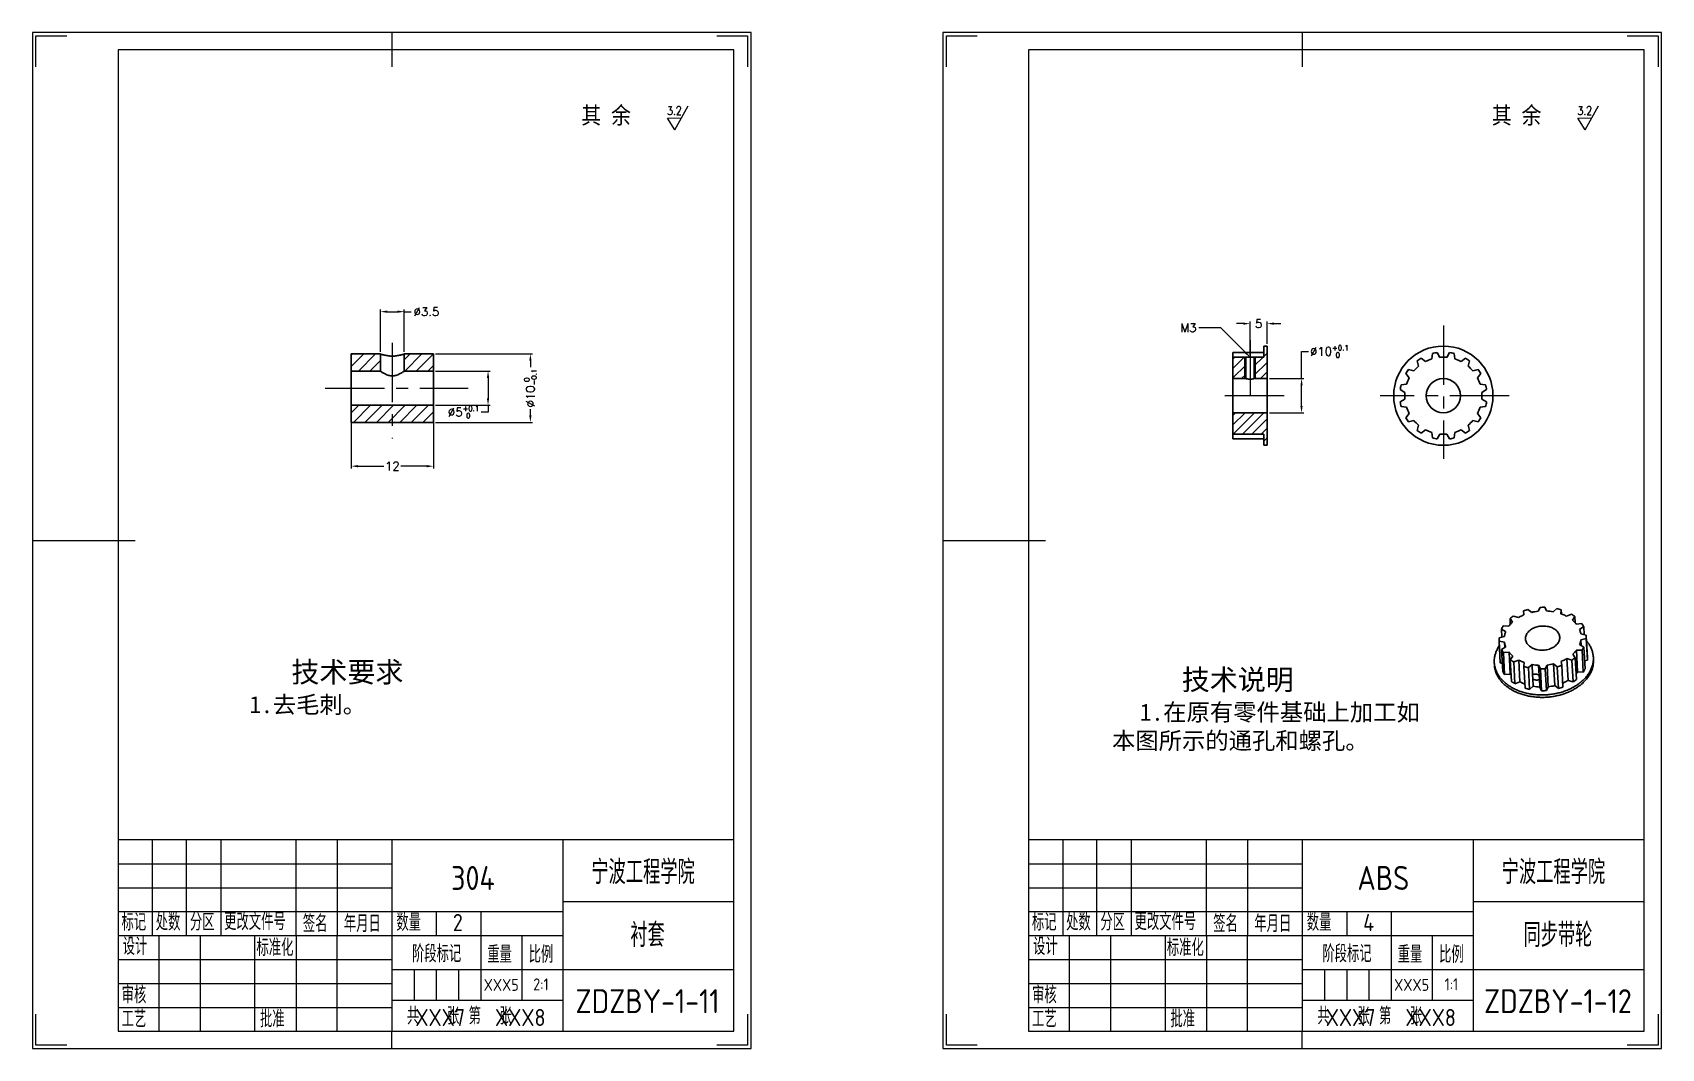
# Model space of a CAD drawing. Header units: millimetres. Extents: x 348 to 7549, y -2121 to -1262.
# Drawn here: x 5289 to 5765.1, y -2121.3 to -1824.3 of the extents above; entities that cross this region are included whole.
import ezdxf
from ezdxf.enums import TextEntityAlignment as Align

# ---------------------------------------------------------------- set-up
doc = ezdxf.new("R2010")
doc.units = ezdxf.units.MM
doc.header["$LTSCALE"] = 46.255
doc.header["$PDMODE"] = 3
doc.header["$PDSIZE"] = 8
doc.linetypes.add('CENTER', pattern=[0.6, 0.375, -0.075, 0.075, -0.075])
doc.layers.get('0').update_dxf_attribs({"linetype": 'CONTINUOUS'})
doc.layers.get('Defpoints').update_dxf_attribs({"linetype": 'CONTINUOUS'})
doc.layers.add('02___PRT_ALL_AXES', color=7, linetype='CONTINUOUS')
for name, color, linetype, lineweight in [('dim', 82, 'CONTINUOUS', 9), ('中心线', 2, 'CENTER', 13), ('图框_内框线', 5, 'CONTINUOUS', 13), ('图框_外框线', 7, 'CONTINUOUS', 13), ('图框_标题栏属性', 1, 'CONTINUOUS', 13), ('图框_标题栏文字', 6, 'CONTINUOUS', 13), ('图框_角线', 5, 'CONTINUOUS', 13), ('尺寸线', 80, 'CONTINUOUS', 13), ('文字', 3, 'CONTINUOUS', 13)]:
    doc.layers.add(name, color=color, linetype=linetype, lineweight=lineweight)
doc.styles.add('ROMANC', font='romanc.shx', dxfattribs={"bigfont": 'gbcbig.shx'})
doc.styles.get("Standard").update_dxf_attribs({"font": 'txt', "width": 0.85, "bigfont": 'gbcbig.shx'})
doc.styles.add('TXT08', font='txt.shx', dxfattribs={"width": 0.8, "bigfont": 'gbcbig.shx'})
doc.styles.add('宋体', font='SimSun.ttf')
doc.styles.add('工程字', font='gbenor.shx', dxfattribs={"bigfont": 'gbcbig.shx'})
doc.dimstyles.new('YanXiu', dxfattribs={"dimtxt": 2.5, "dimasz": 2.2, "dimexe": 0.66, "dimexo": 0.66, "dimgap": 0.66, "dimtad": 0, "dimtoh": 1, "dimdsep": 46, "dimtxsty": 'ROMANC', "dimcen": 0, "dimclrd": 256, "dimclre": 131, "dimclrt": 42, "dimazin": 2, "dimtfac": 1, "dimtofl": 0, "dimtmove": 0, "dimatfit": 3, "dimfxl": 1, "dimlwd": 5, "dimlwe": 5, "dimarcsym": 0})

# ---------------------------------------------------------------- blocks, each defined once
blk = doc.blocks.new('*D119')
at = {"layer": 'Defpoints', "color": 0, "transparency": 16777216}
for p in [(5406.13, -1923.21), (5406.13, -1933.21), (5422.11, -1933.21)]:
    blk.add_point(p, dxfattribs=at)
at = {"layer": 'dim', "color": 131, "lineweight": 5, "transparency": 16777216}
for p, q in [((5406.79, -1923.21), (5422.77, -1923.21)), ((5406.79, -1933.21), (5422.77, -1933.21))]:
    blk.add_line(p, q, dxfattribs=at)
at = {"layer": 'dim', "lineweight": 5, "transparency": 16777216}
for p, q in [((5422.11, -1925.21), (5422.11, -1931.21)), ((5422.11, -1935.21), (5420.11, -1935.21)), ((5422.11, -1933.21), (5422.11, -1935.21))]:
    blk.add_line(p, q, dxfattribs=at)
at = {"layer": 'dim', "transparency": 16777216}
for points in [[(5421.78, -1925.21), (5422.44, -1925.21), (5422.11, -1923.21)], [(5421.78, -1931.21), (5422.44, -1931.21), (5422.11, -1933.21)]]:
    blk.add_solid(points, dxfattribs=at)
at = {"layer": 'dim', "color": 42, "transparency": 16777216, "insert": (5414.96, -1935.21), "char_height": 2.5, "attachment_point": 5, "style": 'ROMANC'}
blk.add_mtext('\\A1;%%c5{\\H1.500000;\\S+0.1^  0;}', dxfattribs=at)
blk = doc.blocks.new('*D120')
at = {"layer": 'Defpoints', "color": 0, "transparency": 16777216}
for p in [(5406.13, -1918.21), (5406.13, -1938.21), (5434.49, -1938.21)]:
    blk.add_point(p, dxfattribs=at)
at = {"layer": 'dim', "color": 131, "lineweight": 5, "transparency": 16777216}
for p, q in [((5406.79, -1918.21), (5435.15, -1918.21)), ((5406.79, -1938.21), (5435.15, -1938.21))]:
    blk.add_line(p, q, dxfattribs=at)
at = {"layer": 'dim', "lineweight": 5, "transparency": 16777216}
for p, q in [((5434.49, -1920.21), (5434.49, -1922.05)), ((5434.49, -1936.21), (5434.49, -1934.37))]:
    blk.add_line(p, q, dxfattribs=at)
at = {"layer": 'dim', "transparency": 16777216}
for points in [[(5434.15, -1920.21), (5434.82, -1920.21), (5434.49, -1918.21)], [(5434.15, -1936.21), (5434.82, -1936.21), (5434.49, -1938.21)]]:
    blk.add_solid(points, dxfattribs=at)
at = {"layer": 'dim', "color": 42, "transparency": 16777216, "insert": (5434.49, -1928.21), "char_height": 2.5, "attachment_point": 5, "rotation": 90, "style": 'ROMANC'}
blk.add_mtext('\\A1;%%c10{\\H1.500000;\\S 0^ -0.1;}', dxfattribs=at)
blk = doc.blocks.new('*D121')
at = {"layer": 'Defpoints', "color": 0, "transparency": 16777216}
for p in [(5397.63, -1905.86), (5390.63, -1918.21), (5397.63, -1918.21)]:
    blk.add_point(p, dxfattribs=at)
at = {"layer": 'dim', "color": 131, "lineweight": 5, "transparency": 16777216}
for p, q in [((5390.63, -1917.55), (5390.63, -1905.2)), ((5397.63, -1917.55), (5397.63, -1905.2))]:
    blk.add_line(p, q, dxfattribs=at)
at = {"layer": 'dim', "lineweight": 5, "transparency": 16777216}
for p, q in [((5392.63, -1905.86), (5395.63, -1905.86)), ((5397.63, -1905.86), (5399.63, -1905.86))]:
    blk.add_line(p, q, dxfattribs=at)
at = {"layer": 'dim', "transparency": 16777216}
for points in [[(5392.63, -1905.52), (5392.63, -1906.19), (5390.63, -1905.86)], [(5395.63, -1905.52), (5395.63, -1906.19), (5397.63, -1905.86)]]:
    blk.add_solid(points, dxfattribs=at)
at = {"layer": 'dim', "color": 42, "transparency": 16777216, "insert": (5404.1, -1905.86), "char_height": 2.5, "attachment_point": 5, "style": 'ROMANC'}
blk.add_mtext('%%c3.5', dxfattribs=at)
blk = doc.blocks.new('*D122')
at = {"layer": 'Defpoints', "color": 0, "transparency": 16777216}
for p in [(5382.13, -1918.21), (5406.13, -1918.21), (5406.13, -1951.03)]:
    blk.add_point(p, dxfattribs=at)
at = {"layer": 'dim', "color": 131, "lineweight": 5, "transparency": 16777216}
for p, q in [((5382.13, -1918.87), (5382.13, -1951.69)), ((5406.13, -1918.87), (5406.13, -1951.69))]:
    blk.add_line(p, q, dxfattribs=at)
at = {"layer": 'dim', "lineweight": 5, "transparency": 16777216}
for p, q in [((5384.13, -1951.03), (5391.62, -1951.03)), ((5404.13, -1951.03), (5396.63, -1951.03))]:
    blk.add_line(p, q, dxfattribs=at)
at = {"layer": 'dim', "transparency": 16777216}
for points in [[(5384.13, -1950.7), (5384.13, -1951.37), (5382.13, -1951.03)], [(5404.13, -1950.7), (5404.13, -1951.37), (5406.13, -1951.03)]]:
    blk.add_solid(points, dxfattribs=at)
at = {"layer": 'dim', "color": 42, "transparency": 16777216, "insert": (5394.13, -1951.03), "char_height": 2.5, "attachment_point": 5, "style": 'ROMANC'}
blk.add_mtext('12', dxfattribs=at)
blk = doc.blocks.new('*D123')
at = {"layer": 'Defpoints', "color": 0, "transparency": 16777216}
for p in [(5649.84, -1925.42), (5649.84, -1935.42), (5659.89, -1935.42)]:
    blk.add_point(p, dxfattribs=at)
at = {"layer": 'dim', "lineweight": 5, "transparency": 16777216}
for p, q in [((5659.89, -1925.42), (5659.89, -1917.48)), ((5659.89, -1917.48), (5661.89, -1917.48)), ((5659.89, -1933.42), (5659.89, -1927.42))]:
    blk.add_line(p, q, dxfattribs=at)
at = {"layer": 'dim', "color": 131, "lineweight": 5, "transparency": 16777216}
for p, q in [((5650.5, -1925.42), (5660.55, -1925.42)), ((5650.5, -1935.42), (5660.55, -1935.42))]:
    blk.add_line(p, q, dxfattribs=at)
at = {"layer": 'dim', "transparency": 16777216}
for points in [[(5659.56, -1927.42), (5660.23, -1927.42), (5659.89, -1925.42)], [(5659.56, -1933.42), (5660.23, -1933.42), (5659.89, -1935.42)]]:
    blk.add_solid(points, dxfattribs=at)
at = {"layer": 'dim', "color": 42, "transparency": 16777216, "insert": (5668.05, -1917.48), "char_height": 2.5, "attachment_point": 5, "style": 'ROMANC'}
blk.add_mtext('\\A1;%%c10{\\H1.500000;\\S+0.1^  0;}', dxfattribs=at)
blk = doc.blocks.new('*D124')
at = {"layer": 'Defpoints', "color": 0, "transparency": 16777216}
for p in [(5649.84, -1909.36), (5649.84, -1915.92), (5644.84, -1919.17)]:
    blk.add_point(p, dxfattribs=at)
at = {"layer": 'dim', "color": 131, "lineweight": 5, "transparency": 16777216}
for p, q in [((5644.84, -1918.51), (5644.84, -1908.7)), ((5649.84, -1915.26), (5649.84, -1908.7))]:
    blk.add_line(p, q, dxfattribs=at)
at = {"layer": 'dim', "lineweight": 5, "transparency": 16777216}
for p, q in [((5642.84, -1909.36), (5640.84, -1909.36)), ((5651.84, -1909.36), (5653.84, -1909.36))]:
    blk.add_line(p, q, dxfattribs=at)
at = {"layer": 'dim', "transparency": 16777216}
for points in [[(5642.84, -1909.03), (5642.84, -1909.69), (5644.84, -1909.36)], [(5651.84, -1909.03), (5651.84, -1909.69), (5649.84, -1909.36)]]:
    blk.add_solid(points, dxfattribs=at)
at = {"layer": 'dim', "color": 42, "transparency": 16777216, "insert": (5647.34, -1909.36), "char_height": 2.5, "attachment_point": 5, "style": 'ROMANC'}
blk.add_mtext('5', dxfattribs=at)

msp = doc.modelspace()

# ---------------------------------------------------------------- hatches: boundary and pattern name
at = {"linetype": 'Continuous'}
h = msp.add_hatch(dxfattribs=at)
h.set_pattern_fill('A', color=2, scale=2.393284, angle=45, style=0, pattern_type=0)
h.set_pattern_definition([(45, (4931.9332, -2375.489), (-1.692308, 1.692308), [])])
edge = h.paths.add_edge_path()
edge.add_line((5382.12747, -1938.20943), (5382.12747, -1933.20943))
edge.add_line((5382.12747, -1933.20943), (5406.12747, -1933.20943))
edge.add_line((5406.12747, -1938.20943), (5406.12747, -1933.20943))
edge.add_line((5382.12747, -1938.20943), (5406.12747, -1938.20943))
edge = h.paths.add_edge_path()
edge.add_line((5382.12747, -1923.20943), (5382.12747, -1918.20943))
edge.add_line((5382.12747, -1918.20943), (5390.62747, -1918.20943))
edge.add_line((5390.62747, -1918.20943), (5390.62747, -1923.20943))
edge.add_line((5382.12747, -1923.20943), (5390.62747, -1923.20943))
edge = h.paths.add_edge_path()
edge.add_line((5406.12747, -1923.20943), (5406.12747, -1918.20943))
edge.add_line((5397.62747, -1923.20943), (5406.12747, -1923.20943))
edge.add_line((5397.62747, -1918.20943), (5397.62747, -1923.20943))
edge.add_line((5397.62747, -1918.20943), (5406.12747, -1918.20943))
h = msp.add_hatch(dxfattribs=at)
h.set_pattern_fill('A', color=2, scale=1.944544, angle=45, style=0, pattern_type=0)
h.set_pattern_definition([(45, (5413.7418, -2154.0604), (-1.375, 1.375), [])])
edge = h.paths.add_edge_path()
edge.add_line((5649.83896, -1915.9207), (5649.83896, -1925.4207))
edge.add_line((5646.08896, -1925.4207), (5649.83896, -1925.4207))
edge.add_line((5646.08896, -1925.4207), (5646.08896, -1919.1707))
edge.add_line((5648.83896, -1919.1707), (5646.08896, -1919.1707))
edge.add_line((5648.83896, -1915.9207), (5648.83896, -1919.1707))
edge.add_line((5648.83896, -1915.9207), (5649.83896, -1915.9207))
edge = h.paths.add_edge_path()
edge.add_line((5649.83896, -1935.4207), (5649.83896, -1944.9207))
edge.add_line((5648.83896, -1944.9207), (5649.83896, -1944.9207))
edge.add_line((5648.83896, -1941.6707), (5648.83896, -1944.9207))
edge.add_line((5648.83896, -1941.6707), (5639.83896, -1941.6707))
edge.add_line((5639.83896, -1935.4207), (5639.83896, -1941.6707))
edge.add_line((5639.83896, -1935.4207), (5649.83896, -1935.4207))
edge = h.paths.add_edge_path()
edge.add_line((5639.83896, -1919.1707), (5639.83896, -1925.4207))
edge.add_line((5643.58896, -1919.1707), (5639.83896, -1919.1707))
edge.add_line((5643.58896, -1925.4207), (5643.58896, -1919.1707))
edge.add_line((5639.83896, -1925.4207), (5643.58896, -1925.4207))

# ---------------------------------------------------------------- linework, layer by layer
at = {"color": 7, "linetype": 'Continuous'}
for p, q in [((5382.12747, -1923.20943), (5382.12747, -1918.20943)), ((5382.12747, -1918.20943), (5390.62747, -1918.20943)), ((5382.12747, -1938.20943), (5382.12747, -1918.20943)), ((5382.12747, -1918.20943), (5390.62747, -1918.20943)), ((5390.62747, -1918.20943), (5390.62747, -1923.20943)), ((5390.62747, -1918.20943), (5390.62747, -1923.20943)), ((5397.62747, -1918.20943), (5397.62747, -1923.20943)), ((5397.62747, -1918.20943), (5406.12747, -1918.20943)), ((5397.62747, -1918.20943), (5397.62747, -1923.20943)), ((5397.62747, -1918.20943), (5406.12747, -1918.20943)), ((5406.12747, -1923.20943), (5406.12747, -1918.20943)), ((5406.12747, -1938.20943), (5406.12747, -1918.20943)), ((5639.83896, -1917.79807), (5639.83896, -1943.04333)), ((5639.83896, -1917.79807), (5648.83896, -1917.79807)), ((5648.83896, -1915.9207), (5648.83896, -1919.1707)), ((5648.83896, -1915.9207), (5649.83896, -1915.9207)), ((5648.83896, -1915.9207), (5648.83896, -1919.1707)), ((5648.83896, -1915.9207), (5649.83896, -1915.9207)), ((5649.83896, -1915.9207), (5649.83896, -1925.4207)), ((5649.83896, -1915.9207), (5649.83896, -1944.9207)), ((5697.95676, -1919.69139), (5698.17009, -1918.07096)), ((5699.54199, -1917.79807), (5700.3592, -1919.21351)), ((5702.3202, -1919.21351), (5703.1374, -1917.79807)), ((5704.50931, -1918.07096), (5704.72264, -1919.69139)), ((5382.12747, -1923.20943), (5390.62747, -1923.20943)), ((5382.12747, -1923.20943), (5390.62747, -1923.20943)), ((5397.62747, -1923.20943), (5406.12747, -1923.20943)), ((5397.62747, -1923.20943), (5406.12747, -1923.20943)), ((5639.83896, -1919.1707), (5639.83896, -1925.4207)), ((5643.58896, -1919.1707), (5639.83896, -1919.1707)), ((5648.83896, -1919.1707), (5639.83896, -1919.1707)), ((5643.58896, -1925.4207), (5643.58896, -1919.1707)), ((5643.58896, -1925.4207), (5643.58896, -1919.1707)), ((5646.08896, -1925.4207), (5646.08896, -1919.1707)), ((5648.83896, -1919.1707), (5646.08896, -1919.1707)), ((5646.08896, -1925.4207), (5646.08896, -1919.1707)), ((5691.14298, -1922.76633), (5692.7217, -1923.18934)), ((5694.10834, -1921.8027), (5693.68532, -1920.22399)), ((5694.84836, -1919.44687), (5696.14503, -1920.44183)), ((5702.34493, -1919.1707), (5700.33447, -1919.1707)), ((5706.53437, -1920.44183), (5707.83103, -1919.44687)), ((5708.99407, -1920.22399), (5708.57106, -1921.8027)), ((5709.9577, -1923.18934), (5711.53641, -1922.76633)), ((5639.83896, -1925.4207), (5643.58896, -1925.4207)), ((5639.83896, -1925.4207), (5643.58896, -1925.4207)), ((5646.08896, -1925.4207), (5649.83896, -1925.4207)), ((5646.08896, -1925.4207), (5649.83896, -1925.4207)), ((5688.98996, -1927.25109), (5690.61038, -1927.03776)), ((5691.36083, -1925.22603), (5690.36586, -1923.92937)), ((5712.31353, -1923.92937), (5711.31857, -1925.22603)), ((5712.06901, -1927.03776), (5713.68944, -1927.25109)), ((5690.13251, -1929.4402), (5688.71707, -1928.623)), ((5688.71707, -1932.21841), (5690.13251, -1931.4012)), ((5713.96233, -1928.623), (5712.54689, -1929.4402)), ((5712.54689, -1931.4012), (5713.96233, -1932.21841)), ((5382.12747, -1938.20943), (5382.12747, -1933.20943)), ((5382.12747, -1933.20943), (5406.12747, -1933.20943)), ((5382.12747, -1933.20943), (5406.12747, -1933.20943)), ((5406.12747, -1938.20943), (5406.12747, -1933.20943)), ((5639.83896, -1935.4207), (5639.83896, -1941.6707)), ((5639.83896, -1935.4207), (5649.83896, -1935.4207)), ((5639.83896, -1935.4207), (5649.83896, -1935.4207)), ((5649.83896, -1935.4207), (5649.83896, -1944.9207)), ((5690.61038, -1933.80364), (5688.98996, -1933.59031)), ((5690.36586, -1936.91204), (5691.36083, -1935.61537)), ((5692.7217, -1937.65206), (5691.14298, -1938.07508)), ((5711.53641, -1938.07508), (5709.9577, -1937.65206)), ((5711.31857, -1935.61537), (5712.31353, -1936.91204)), ((5713.68944, -1933.59031), (5712.06901, -1933.80364)), ((5382.12747, -1938.20943), (5406.12747, -1938.20943)), ((5382.12747, -1938.20943), (5406.12747, -1938.20943)), ((5648.83896, -1941.6707), (5639.83896, -1941.6707)), ((5648.83896, -1941.6707), (5639.83896, -1941.6707)), ((5648.83896, -1941.6707), (5648.83896, -1944.9207)), ((5648.83896, -1941.6707), (5648.83896, -1944.9207)), ((5693.68532, -1940.61742), (5694.10834, -1939.0387)), ((5696.14503, -1940.39957), (5694.84836, -1941.39454)), ((5698.17009, -1942.77044), (5697.95676, -1941.15002)), ((5700.3592, -1941.62789), (5699.54199, -1943.04333)), ((5703.1374, -1943.04333), (5702.3202, -1941.62789)), ((5704.72264, -1941.15002), (5704.50931, -1942.77044)), ((5707.83103, -1941.39454), (5706.53437, -1940.39957)), ((5708.57106, -1939.0387), (5708.99407, -1940.61742)), ((5639.83896, -1943.04333), (5648.83896, -1943.04333)), ((5648.83896, -1944.9207), (5649.83896, -1944.9207)), ((5648.83896, -1944.9207), (5649.83896, -1944.9207)), ((5721.81252, -1994.85114), (5723.28099, -1995.31658)), ((5724.7895, -1993.34829), (5724.85306, -1994.51998)), ((5724.90469, -1994.4969), (5724.7895, -1993.34829)), ((5726.07809, -1992.93044), (5727.16123, -1993.76517)), ((5729.08115, -1993.43575), (5729.59817, -1992.32647)), ((5730.9959, -1992.28341), (5731.52882, -1993.36035)), ((5733.45266, -1993.57136), (5734.52319, -1992.67028)), ((5735.81727, -1993.00857), (5735.71883, -1994.16377)), ((5735.81727, -1993.00857), (5735.88335, -1994.22678)), ((5737.35371, -1994.88307), (5738.81476, -1994.32738)), ((5718.32034, -1998.68234), (5718.44474, -2000.97564)), ((5719.55376, -1999.40565), (5718.32034, -1998.68234)), ((5718.84859, -1997.75311), (5720.47883, -1997.77841)), ((5720.82925, -1995.58017), (5720.91962, -1997.24606)), ((5721.55912, -1996.59325), (5720.82925, -1995.58017)), ((5739.80818, -1994.99552), (5739.09337, -1996.0531)), ((5739.80818, -1994.99552), (5739.90841, -1996.84325)), ((5740.19039, -1997.17119), (5741.81953, -1997.04549)), ((5742.36105, -1997.94176), (5741.13869, -1998.74071)), ((5742.36105, -1997.94176), (5742.48829, -2000.28725)), ((5717.6311, -2001.98714), (5717.64471, -2002.18251)), ((5717.63753, -2001.19456), (5719.18135, -2000.77586)), ((5717.64471, -2002.18251), (5717.99, -2008.54774)), ((5719.19392, -2002.50593), (5717.64471, -2002.18251)), ((5718.36372, -2004.65155), (5719.58608, -2003.85259)), ((5719.2779, -2004.05402), (5719.19392, -2002.50593)), ((5741.17101, -2003.18766), (5742.40443, -2003.91097)), ((5741.53085, -2000.08737), (5743.08006, -2000.41079)), ((5743.08724, -2001.39875), (5741.54342, -2001.81745)), ((5741.63243, -2003.45825), (5741.54342, -2001.81745)), ((5742.40443, -2003.91097), (5742.74972, -2010.27619)), ((5743.09367, -2000.60614), (5743.08006, -2000.41079)), ((5743.08724, -2001.39875), (5743.43253, -2007.76397)), ((5718.58177, -2008.67128), (5717.99, -2008.54774)), ((5718.36372, -2004.65155), (5718.70901, -2011.01678)), ((5720.53438, -2005.42212), (5718.90524, -2005.54782)), ((5718.90524, -2005.54782), (5719.25053, -2011.91305)), ((5720.87966, -2011.78734), (5720.53438, -2005.42212)), ((5720.91659, -2007.59779), (5721.6314, -2006.54021)), ((5720.91659, -2007.59779), (5721.26188, -2013.96301)), ((5723.37106, -2007.71024), (5721.91001, -2008.26593)), ((5721.91001, -2008.26593), (5722.2553, -2014.63115)), ((5723.71635, -2014.07546), (5723.37106, -2007.71024)), ((5724.9075, -2009.58473), (5725.00594, -2008.42954)), ((5727.27211, -2009.02195), (5726.20158, -2009.92302)), ((5727.43419, -2012.00984), (5727.27211, -2009.02195)), ((5731.64362, -2009.15755), (5731.1266, -2010.26684)), ((5731.98891, -2015.52278), (5731.64362, -2009.15755)), ((5734.64668, -2009.66287), (5733.56354, -2008.82814)), ((5733.90883, -2015.19336), (5733.56354, -2008.82814)), ((5735.82008, -2008.0964), (5735.93527, -2009.24502)), ((5738.91225, -2007.74217), (5737.44378, -2007.27672)), ((5737.78907, -2013.64195), (5737.44378, -2007.27672)), ((5738.91225, -2007.74217), (5739.25754, -2014.10739)), ((5739.16565, -2006.00006), (5739.89552, -2007.01313)), ((5739.89552, -2007.01313), (5740.24081, -2013.37836)), ((5741.87618, -2004.84019), (5740.24594, -2004.8149)), ((5740.59123, -2011.18012), (5740.24594, -2004.8149)), ((5741.87618, -2004.84019), (5742.22147, -2011.20542)), ((5743.43253, -2007.76397), (5742.62532, -2007.9829)), ((5720.87966, -2011.78734), (5719.25053, -2011.91305)), ((5724.9075, -2009.58473), (5725.25279, -2015.94996)), ((5726.20158, -2009.92302), (5726.54687, -2016.28825)), ((5727.40305, -2012.05996), (5727.46006, -2013.11092)), ((5727.6174, -2015.38717), (5727.49368, -2013.10652)), ((5729.72887, -2010.30989), (5729.19595, -2009.23295)), ((5729.35803, -2012.22085), (5729.19595, -2009.23295)), ((5729.37539, -2012.27628), (5729.4324, -2013.32724)), ((5729.54124, -2015.59818), (5729.41753, -2013.31753)), ((5729.72887, -2010.30989), (5730.07416, -2016.67512)), ((5731.1266, -2010.26684), (5731.47189, -2016.63206)), ((5734.64668, -2009.66287), (5734.99197, -2016.0281)), ((5735.93527, -2009.24502), (5736.28056, -2015.61024)), ((5739.25754, -2014.10739), (5737.78907, -2013.64195)), ((5742.22147, -2011.20542), (5740.59123, -2011.18012)), ((5723.71635, -2014.07546), (5722.2553, -2014.63115)), ((5727.6174, -2015.38717), (5726.54687, -2016.28825)), ((5730.07416, -2016.67512), (5729.54124, -2015.59818)), ((5731.98891, -2015.52278), (5731.47189, -2016.63206)), ((5734.99197, -2016.0281), (5733.90883, -2015.19336))]:
    msp.add_line(p, q, dxfattribs=at)
at = {"color": 2, "linetype": 'Continuous'}
for p, q in [((5643.33896, -1925.4207), (5643.33896, -1919.1707)), ((5646.33896, -1925.4207), (5646.33896, -1919.1707))]:
    msp.add_line(p, q, dxfattribs=at)
at = {"color": 7, "linetype": 'Continuous'}
for centre, radius, start, end in [((5701.3397, -1930.4207), 12.75, 98.1055154, 104.3944846), ((5701.3397, -1930.4207), 12.75, 75.6055154, 81.8944846), ((5701.3397, -1930.4207), 12.75, 143.1055154, 149.3944846), ((5701.3397, -1930.4207), 11.25, 130, 140), ((5701.3397, -1930.4207), 12.75, 120.6055154, 126.8944846), ((5701.3397, -1930.4207), 11.25, 107.5, 117.5), ((5701.3397, -1930.4207), 11.25, 85, 95), ((5701.3397, -1930.4207), 11.25, 62.5, 72.5), ((5701.3397, -1930.4207), 12.75, 53.1055154, 59.3944846), ((5701.3397, -1930.4207), 11.25, 40, 50), ((5701.3397, -1930.4207), 12.75, 30.6055154, 36.8944846), ((5701.3397, -1930.4207), 12.75, 165.6055154, 171.8944846), ((5701.3397, -1930.4207), 11.25, 152.5, 162.5), ((5701.3397, -1930.4207), 11.25, 17.5, 27.5), ((5701.3397, -1930.4207), 12.75, 8.1055154, 14.3944846), ((5701.3397, -1930.4207), 12.75, 188.1055154, 194.3944846), ((5701.3397, -1930.4207), 11.25, 175, 185), ((5701.3397, -1930.4207), 11.25, 355, 5), ((5701.3397, -1930.4207), 12.75, 345.6055154, 351.8944846), ((5701.3397, -1930.4207), 12.75, 210.6055154, 216.8944846), ((5701.3397, -1930.4207), 11.25, 197.5, 207.5), ((5701.3397, -1930.4207), 11.25, 220, 230), ((5701.3397, -1930.4207), 11.25, 310, 320), ((5701.3397, -1930.4207), 11.25, 332.5, 342.5), ((5701.3397, -1930.4207), 12.75, 323.1055154, 329.3944846), ((5701.3397, -1930.4207), 12.75, 233.1055154, 239.3944846), ((5701.3397, -1930.4207), 11.25, 242.5, 252.5), ((5701.3397, -1930.4207), 11.25, 265, 275), ((5701.3397, -1930.4207), 11.25, 287.5, 297.5), ((5701.3397, -1930.4207), 12.75, 300.6055154, 306.8944846), ((5701.3397, -1930.4207), 12.75, 255.6055154, 261.8944846), ((5701.3397, -1930.4207), 12.75, 278.1055154, 284.3944846), ((5728.51892, -2004.92385), 12.10105, 123.6556481, 129.4537403), ((5730.48804, -2008.72579), 16.39941, 105.599349, 110.3335062), ((5730.74833, -2008.914), 15.56772, 96.1476934, 103.3217301), ((5730.85208, -2010.32253), 18.03969, 89.5431884, 93.985732), ((5730.82042, -2008.69904), 15.35506, 80.1292464, 87.3557358), ((5731.18097, -2008.09969), 15.78725, 72.9219578, 77.7777744), ((5733.00133, -2004.04365), 11.32262, 53.0460804, 59.1071104), ((5725.57724, -2002.19305), 8.0615, 146.5809744, 154.1834701), ((5735.61745, -2001.40448), 7.58067, 27.1796833, 35.1005785), ((5723.99368, -2001.64248), 6.37191, 175.9690036, 183.1006716), ((5735.14754, -2000.40027), 8.06148, 326.5809671, 334.1834774), ((5736.73109, -2000.95082), 6.37191, 355.9690024, 3.1008481), ((5725.1073, -2001.18884), 7.58065, 207.1796689, 215.1005929), ((5727.72341, -1998.54971), 11.32256, 233.0460642, 239.1071266), ((5729.90435, -1993.89426), 15.35506, 260.129246, 267.3557354), ((5729.97644, -1993.67931), 15.56772, 276.1476931, 283.3217297), ((5732.20585, -1997.66947), 12.10104, 303.6556452, 309.4537432), ((5737.07638, -2007.31605), 6.37191, 355.9690024, 3.1008481), ((5725.45259, -2007.55407), 7.58065, 207.1796689, 215.1005929), ((5726.81278, -2007.02283), 7.60937, 218.765765, 222.0232073), ((5729.54382, -1994.49356), 15.7873, 252.921966, 257.7777662), ((5729.87269, -1992.27077), 18.03969, 269.5431886, 273.9857318), ((5730.23674, -1993.86753), 16.3994, 285.5993472, 290.3335079), ((5732.55114, -2004.03469), 12.10104, 303.6556452, 309.4537432), ((5733.93343, -2006.17143), 8.33147, 318.2903021, 323.0456965), ((5735.49283, -2006.76549), 8.06148, 326.5809671, 334.1834774), ((5728.06869, -2004.91494), 11.32256, 233.0460642, 239.1071266), ((5729.88911, -2000.85879), 15.7873, 252.921966, 257.7777662), ((5730.23857, -2000.36047), 15.25359, 260.1051879, 267.37977), ((5730.21798, -1998.636), 18.03969, 269.5431886, 273.9857318), ((5730.30922, -1999.9716), 15.64164, 276.1646483, 283.3047659), ((5730.58203, -2000.23276), 16.3994, 285.5993472, 290.3335079)]:
    msp.add_arc(centre, radius, start, end, dxfattribs=at)
for points, start_tangent, end_tangent in [([(5390.62747, -1918.20943), (5390.68446, -1918.22924), (5390.85794, -1918.28775), (5391.14433, -1918.3784), (5391.53773, -1918.49055), (5392.02222, -1918.60828), (5392.57755, -1918.71458), (5393.18068, -1918.79421), (5393.8113, -1918.8366), (5394.44447, -1918.83657), (5395.07464, -1918.79417), (5395.67728, -1918.71459), (5396.23279, -1918.60827), (5396.71721, -1918.49054), (5397.11055, -1918.37842), (5397.39695, -1918.28776), (5397.57044, -1918.22925), (5397.62747, -1918.20943)], (0.943858363, -0.330350406), (0.943858363, 0.330350406)), ([(5397.62747, -1923.20943), (5397.58585, -1923.23848), (5397.44887, -1923.33278), (5397.21217, -1923.49081), (5396.87812, -1923.7021), (5396.45382, -1923.94775), (5395.95712, -1924.19724), (5395.43032, -1924.40845), (5394.90224, -1924.55563), (5394.38301, -1924.62958), (5393.86913, -1924.62938), (5393.34955, -1924.55496), (5392.82111, -1924.40725), (5392.29434, -1924.19566), (5391.79826, -1923.94619), (5391.37469, -1923.7008), (5391.04097, -1923.48964), (5390.80489, -1923.33198), (5390.66866, -1923.23818), (5390.62747, -1923.20943)], (-0.819230092, -0.573464957), (-0.819232581, 0.5734614)), ([(5646.08896, -1925.4207), (5646.06096, -1925.42763), (5645.97816, -1925.44725), (5645.84453, -1925.47614), (5645.66692, -1925.50918), (5645.45163, -1925.54086), (5645.20907, -1925.56535), (5644.94778, -1925.57825), (5644.68371, -1925.57698), (5644.42748, -1925.56202), (5644.19352, -1925.53664), (5643.98823, -1925.50529), (5643.81983, -1925.47337), (5643.69351, -1925.44581), (5643.61537, -1925.42724), (5643.58896, -1925.4207)], (-0.97014244, -0.242535866), (-0.97014245, 0.242535826)), ([(5724.90469, -1994.4969), (5724.34248, -1994.74828), (5723.80063, -1995.02182), (5723.28099, -1995.31658)], (-0.922059108, -0.387049094), (-0.857277759, -0.514854196)), ([(5737.35371, -1994.88307), (5736.83002, -1994.62044), (5736.28444, -1994.3804), (5735.71883, -1994.16377)], (-0.882006254, 0.471237697), (-0.942091635, 0.33535556)), ([(5719.55376, -1999.40565), (5719.39236, -1999.85803), (5719.26808, -2000.31528), (5719.18135, -2000.77586)], (-0.37140734, -0.928470025), (-0.145412155, -0.989371166)), ([(5721.55912, -1996.59325), (5721.1675, -1996.97412), (5720.807, -1997.36962), (5720.47883, -1997.77841)], (-0.736898502, -0.676003401), (-0.600486144, -0.799635161)), ([(5740.19039, -1997.17119), (5739.85643, -1996.7828), (5739.49034, -1996.40968), (5739.09337, -1996.0531)], (-0.625945615, 0.779866711), (-0.764018055, 0.645194864)), ([(5741.53085, -2000.08737), (5741.43746, -1999.63235), (5741.30659, -1999.18296), (5741.13869, -1998.74071)], (-0.160865858, 0.986976279), (-0.391169067, 0.920318836)), ([(5719.19392, -2002.50593), (5719.28731, -2002.96096), (5719.41818, -2003.41035), (5719.58608, -2003.85259)], (0.160865858, -0.986976279), (0.391169067, -0.920318836)), ([(5741.17101, -2003.18766), (5741.33241, -2002.73527), (5741.45669, -2002.27802), (5741.54342, -2001.81745)], (0.37140734, 0.928470025), (0.145412155, 0.989371166)), ([(5720.53438, -2005.42212), (5720.86834, -2005.81051), (5721.23443, -2006.18363), (5721.6314, -2006.54021)], (0.625945615, -0.779866711), (0.764018055, -0.645194864)), ([(5723.37106, -2007.71024), (5723.89475, -2007.97287), (5724.44033, -2008.2129), (5725.00594, -2008.42954)], (0.882006254, -0.471237697), (0.942091635, -0.33535556)), ([(5735.82008, -2008.0964), (5736.38229, -2007.84503), (5736.92414, -2007.57149), (5737.44378, -2007.27672)], (0.922059108, 0.387049094), (0.857277759, 0.514854196)), ([(5739.16565, -2006.00006), (5739.55727, -2005.61918), (5739.91777, -2005.22368), (5740.24594, -2004.8149)], (0.736898502, 0.676003401), (0.600486144, 0.799635161)), ([(5727.43419, -2012.00984), (5727.57246, -2011.92231), (5727.74267, -2011.85539), (5727.93853, -2011.81335), (5728.15119, -2011.79819), (5728.36977, -2011.80954)], (0.783801963, 0.621010855), (0.994039, -0.109025074)), ([(5728.46568, -2013.57766), (5728.24518, -2013.53759), (5728.02813, -2013.46591), (5727.82474, -2013.36576), (5727.64447, -2013.24339), (5727.49368, -2013.10652)], (-0.994039, 0.109025074), (-0.689809218, 0.72399119)), ([(5728.36977, -2011.80954), (5728.59119, -2011.8465), (5728.81091, -2011.9091), (5729.01822, -2011.99537), (5729.203, -2012.10113), (5729.35803, -2012.22085)], (0.994039, -0.109025074), (0.743533864, -0.668698283)), ([(5729.41753, -2013.31753), (5729.27501, -2013.42173), (5729.10026, -2013.50542), (5728.90046, -2013.56153), (5728.68511, -2013.58589), (5728.46568, -2013.57766)], (-0.745744202, -0.666232381), (-0.994039, 0.109025074)), ([(5737.78907, -2013.64195), (5737.26943, -2013.93672), (5736.72758, -2014.21025), (5736.21746, -2014.43964)], (-0.857277759, -0.514854196), (-0.920433653, -0.390898824)), ([(5725.18567, -2014.73455), (5724.78562, -2014.57813), (5724.24004, -2014.33809), (5723.71635, -2014.07546)], (-0.937402133, 0.348248821), (-0.882006254, 0.471237697))]:
    msp.add_spline(points, degree=3, dxfattribs=dict(at, start_tangent=start_tangent, end_tangent=end_tangent))
at = {"layer": '02___PRT_ALL_AXES', "color": 7, "linetype": 'Continuous'}
for p, q in [((5743.09367, -2000.60603), (5743.43896, -2006.97126)), ((5716.22896, -2008.44729), (5716.26733, -2009.15454)), ((5745.18639, -2006.87646), (5745.22475, -2007.58371))]:
    msp.add_line(p, q, dxfattribs=at)
for radius in [14.5, 5]:
    msp.add_circle((5701.3397, -1930.4207), radius, dxfattribs=at)
for centre, radius, start, end in [((5723.46436, -2008.05438), 7.24604, 183.1074011, 188.6715819), ((5737.96911, -2007.26829), 7.22789, 357.5173261, 3.1066107)]:
    msp.add_arc(centre, radius, start, end, dxfattribs=at)
for points, start_tangent, end_tangent in [([(5725.36972, -2001.56743), (5725.36882, -2001.54955), (5725.39988, -2001.02123), (5725.5418, -2000.49907), (5725.79141, -1999.99473), (5726.14312, -1999.51947), (5726.58908, -1999.0839), (5727.11933, -1998.69777), (5727.72203, -1998.36969), (5728.38371, -1998.107), (5729.08959, -1997.91555), (5729.8239, -1997.79964), (5730.57024, -1997.76184), (5731.31193, -1997.803)], (-0.054207936, 0.998529669), (0.994039, -0.109025074)), ([(5735.35505, -2001.02588), (5735.27547, -2000.52109), (5735.08524, -2000.01575), (5734.7895, -1999.53903), (5734.39488, -1999.10156), (5733.91017, -1998.71313), (5733.34621, -1998.38241), (5732.7156, -1998.1168), (5732.03242, -1997.92221), (5731.31193, -1997.803)], (-0.054207936, 0.998529669), (-0.994039, 0.109025074)), ([(5716.22897, -2008.44718), (5716.21854, -2008.10822), (5716.28101, -2007.10225), (5716.48242, -2006.10167), (5716.82083, -2005.11611), (5717.29298, -2004.15508), (5717.70257, -2003.49913)], (-0.054193123, 0.998530473), (0.563393875, 0.826188442)), ([(5729.41284, -2004.7903), (5728.69235, -2004.6711), (5728.00917, -2004.47651), (5727.37856, -2004.21089), (5726.8146, -2003.88017), (5726.32989, -2003.49174), (5725.93527, -2003.05428), (5725.63953, -2002.57755), (5725.4493, -2002.07221), (5725.36972, -2001.56743)], (-0.994039, 0.109025074), (-0.054207936, 0.998529669)), ([(5729.41284, -2004.7903), (5730.15453, -2004.83147), (5730.90087, -2004.79367), (5731.63518, -2004.67775), (5732.34106, -2004.48631), (5733.00274, -2004.22361), (5733.60544, -2003.89554), (5734.13569, -2003.5094), (5734.58165, -2003.07384), (5734.93336, -2002.59858), (5735.18297, -2002.09423), (5735.32489, -2001.57207), (5735.35595, -2001.04376), (5735.35505, -2001.02588)], (0.994039, -0.109025074), (-0.054207936, 0.998529669)), ([(5745.18638, -2006.87658), (5745.11974, -2006.21386), (5744.90388, -2005.22614), (5744.55131, -2004.26187), (5744.06541, -2003.33034), (5743.45086, -2002.44053), (5743.18743, -2002.11821)], (-0.054193123, 0.998530473), (-0.649315942, 0.760518775)), ([(5727.99235, -2018.50071), (5726.61129, -2018.29899), (5725.27005, -2018.00165), (5723.98155, -2017.61154), (5722.75819, -2017.13242), (5721.61176, -2016.56891), (5720.5533, -2015.92642), (5719.593, -2015.21116), (5718.74011, -2014.43), (5718.00285, -2013.59048), (5717.38831, -2012.70066), (5716.90241, -2011.76914), (5716.54983, -2010.80487), (5716.33397, -2009.81714), (5716.26734, -2009.15442)], (-0.994039, 0.109025074), (-0.054193123, 0.998530473)), ([(5727.95398, -2017.79346), (5726.57292, -2017.59175), (5725.23168, -2017.2944), (5723.94318, -2016.90429), (5722.71983, -2016.42517), (5721.5734, -2015.86166), (5720.51494, -2015.21918), (5719.55464, -2014.50391), (5718.70175, -2013.72275), (5717.96448, -2012.88323), (5717.34994, -2011.99342), (5716.86404, -2011.06189), (5716.51147, -2010.09762), (5716.30115, -2009.14687)], (-0.994039, 0.109025074), (-0.150768989, 0.988569022)), ([(5727.95398, -2017.79346), (5729.36156, -2017.8976), (5730.7821, -2017.90317), (5732.20193, -2017.8101), (5733.60736, -2017.61931), (5734.98487, -2017.33261), (5736.32119, -2016.95279), (5737.60344, -2016.48348), (5738.81929, -2015.92922), (5739.95702, -2015.29534), (5741.00567, -2014.58795), (5741.95514, -2013.81386), (5742.7963, -2012.98051), (5743.52103, -2012.09595), (5744.12237, -2011.16868), (5744.59452, -2010.20764), (5744.93292, -2009.22209), (5745.13433, -2008.22151), (5745.19022, -2007.58138)], (0.994039, -0.109025074), (0.043195227, 0.999066651)), ([(5727.99235, -2018.50071), (5729.39992, -2018.60485), (5730.82047, -2018.61041), (5732.24029, -2018.51735), (5733.64573, -2018.32655), (5735.02324, -2018.03986), (5736.35955, -2017.66003), (5737.64181, -2017.19073), (5738.85765, -2016.63647), (5739.99538, -2016.00259), (5741.04403, -2015.2952), (5741.99351, -2014.5211), (5742.83466, -2013.68776), (5743.5594, -2012.8032), (5744.16074, -2011.87593), (5744.63288, -2010.91489), (5744.97129, -2009.92934), (5745.1727, -2008.92875), (5745.23517, -2007.92278), (5745.22474, -2007.58383)], (0.994039, -0.109025074), (-0.054193123, 0.998530473))]:
    msp.add_spline(points, degree=3, dxfattribs=dict(at, start_tangent=start_tangent, end_tangent=end_tangent))
at = {"layer": 'dim'}
for p, q in [((5476.66981, -1852.73425), (5480.57766, -1845.65879)), ((5742.77819, -1852.73425), (5746.68604, -1845.65879)), ((5474.58301, -1849.27323), (5478.62374, -1849.19652)), ((5476.66981, -1852.73425), (5474.58301, -1849.27323)), ((5740.69139, -1849.27323), (5744.73212, -1849.19652)), ((5742.77819, -1852.73425), (5740.69139, -1849.27323))]:
    msp.add_line(p, q, dxfattribs=at)
at = {"layer": '中心线'}
for p, q in [((5701.3397, -1909.87253), (5701.3397, -1948.9207)), ((5394.12747, -1914.99356), (5394.12747, -1942.97392)), ((5644.83896, -1914.1707), (5644.83896, -1930.57977)), ((5374.4637, -1928.20943), (5416.27049, -1928.20943)), ((5654.83896, -1930.4207), (5634.83896, -1930.4207)), ((5720.61281, -1930.4207), (5682.8397, -1930.4207))]:
    msp.add_line(p, q, dxfattribs=at)
at = {"layer": '图框_内框线'}
for points in [[(5393.97633, -1824.25676), (5393.97633, -1834.25676)], [(5660.08472, -1824.25676), (5660.08472, -1834.25676)], [(5288.97633, -1972.75676), (5318.97633, -1972.75676)], [(5555.08472, -1972.75676), (5585.08472, -1972.75676)], [(5493.97633, -2060.25676), (5313.97633, -2060.25676), (5313.97633, -2116.25676), (5493.97633, -2116.25676), (5493.97633, -2060.25676)], [(5760.08472, -2060.25676), (5580.08472, -2060.25676), (5580.08472, -2116.25676), (5760.08472, -2116.25676), (5760.08472, -2060.25676)], [(5393.97633, -2121.25676), (5393.97633, -2116.25676)], [(5660.08472, -2121.25676), (5660.08472, -2116.25676)]]:
    msp.add_lwpolyline(points, dxfattribs=at)
for points in [[(5313.97633, -2116.25676), (5493.97633, -2116.25676), (5493.97633, -1829.25676), (5313.97633, -1829.25676)], [(5580.08472, -2116.25676), (5760.08472, -2116.25676), (5760.08472, -1829.25676), (5580.08472, -1829.25676)]]:
    msp.add_lwpolyline(points, close=True, dxfattribs=at)
at = {"layer": '图框_外框线'}
for points in [[(5288.97633, -2121.25676), (5498.97633, -2121.25676), (5498.97633, -1824.25676), (5288.97633, -1824.25676)], [(5555.08472, -2121.25676), (5765.08472, -2121.25676), (5765.08472, -1824.25676), (5555.08472, -1824.25676)]]:
    msp.add_lwpolyline(points, close=True, dxfattribs=at)
at = {"layer": '图框_角线', "flags": 128}
for points in [[(5289.97633, -1834.25676), (5289.97633, -1825.25676), (5298.97633, -1825.25676)], [(5488.97633, -1825.25676), (5497.97633, -1825.25676), (5497.97633, -1834.25676)], [(5556.08472, -1834.25676), (5556.08472, -1825.25676), (5565.08472, -1825.25676)], [(5755.08472, -1825.25676), (5764.08472, -1825.25676), (5764.08472, -1834.25676)], [(5298.97633, -2120.25676), (5289.97633, -2120.25676), (5289.97633, -2111.25676)], [(5497.97633, -2111.25676), (5497.97633, -2120.25676), (5488.97633, -2120.25676)], [(5565.08472, -2120.25676), (5556.08472, -2120.25676), (5556.08472, -2111.25676)], [(5764.08472, -2111.25676), (5764.08472, -2120.25676), (5755.08472, -2120.25676)]]:
    msp.add_lwpolyline(points, dxfattribs=at)
at = {"layer": '尺寸线'}
for p, q in [((5323.97633, -2060.25676), (5323.97633, -2088.25676)), ((5333.97633, -2088.25676), (5333.97633, -2060.25676)), ((5343.97633, -2060.25676), (5343.97633, -2088.25676)), ((5365.97633, -2088.25676), (5365.97633, -2060.25676)), ((5377.97633, -2060.25676), (5377.97633, -2088.25676)), ((5393.97633, -2060.25676), (5393.97633, -2116.25676)), ((5443.97633, -2060.25676), (5443.97633, -2116.25676)), ((5590.08472, -2060.25676), (5590.08472, -2088.25676)), ((5600.08472, -2088.25676), (5600.08472, -2060.25676)), ((5610.08472, -2060.25676), (5610.08472, -2088.25676)), ((5632.08472, -2088.25676), (5632.08472, -2060.25676)), ((5644.08472, -2060.25676), (5644.08472, -2088.25676)), ((5660.08472, -2060.25676), (5660.08472, -2116.25676)), ((5710.08472, -2060.25676), (5710.08472, -2116.25676)), ((5313.97633, -2067.25676), (5393.97633, -2067.25676)), ((5580.08472, -2067.25676), (5660.08472, -2067.25676)), ((5313.97633, -2074.25676), (5393.97633, -2074.25676)), ((5580.08472, -2074.25676), (5660.08472, -2074.25676)), ((5443.97633, -2078.25676), (5493.97633, -2078.25676)), ((5710.08472, -2078.25676), (5760.08472, -2078.25676)), ((5313.97633, -2081.25676), (5443.97633, -2081.25676)), ((5406.97633, -2081.25676), (5406.97633, -2088.25676)), ((5419.97633, -2081.25676), (5419.97633, -2107.25676)), ((5580.08472, -2081.25676), (5710.08472, -2081.25676)), ((5673.08472, -2081.25676), (5673.08472, -2088.25676)), ((5686.08472, -2081.25676), (5686.08472, -2107.25676)), ((5313.97633, -2088.25676), (5443.97633, -2088.25676)), ((5325.97633, -2116.25676), (5325.97633, -2088.25676)), ((5337.97633, -2088.25676), (5337.97633, -2116.25676)), ((5353.97633, -2116.25676), (5353.97633, -2088.25676)), ((5365.97633, -2088.25676), (5365.97633, -2116.25676)), ((5377.97633, -2116.25676), (5377.97633, -2088.25676)), ((5431.97633, -2088.25676), (5431.97633, -2107.25676)), ((5580.08472, -2088.25676), (5710.08472, -2088.25676)), ((5592.08472, -2116.25676), (5592.08472, -2088.25676)), ((5604.08472, -2088.25676), (5604.08472, -2116.25676)), ((5620.08472, -2116.25676), (5620.08472, -2088.25676)), ((5632.08472, -2088.25676), (5632.08472, -2116.25676)), ((5644.08472, -2116.25676), (5644.08472, -2088.25676)), ((5698.08472, -2088.25676), (5698.08472, -2107.25676)), ((5313.97633, -2095.25676), (5393.97633, -2095.25676)), ((5493.97633, -2098.25676), (5393.97633, -2098.25676)), ((5400.47633, -2098.25676), (5400.47633, -2107.25676)), ((5406.97633, -2098.25676), (5406.97633, -2107.25676)), ((5413.47633, -2098.25676), (5413.47633, -2107.25676)), ((5580.08472, -2095.25676), (5660.08472, -2095.25676)), ((5760.08472, -2098.25676), (5660.08472, -2098.25676)), ((5666.58472, -2098.25676), (5666.58472, -2107.25676)), ((5673.08472, -2098.25676), (5673.08472, -2107.25676)), ((5679.58472, -2098.25676), (5679.58472, -2107.25676)), ((5313.97633, -2102.25676), (5393.97633, -2102.25676)), ((5580.08472, -2102.25676), (5660.08472, -2102.25676)), ((5443.97633, -2107.25676), (5393.97633, -2107.25676)), ((5710.08472, -2107.25676), (5660.08472, -2107.25676)), ((5313.97633, -2109.25676), (5393.97633, -2109.25676)), ((5580.08472, -2109.25676), (5660.08472, -2109.25676))]:
    msp.add_line(p, q, dxfattribs=at)

# ---------------------------------------------------------------- texts
at = {"layer": 'dim', "style": 'TXT08', "width": 0.8}
for p in [(5476.56241, -1847.07723), (5742.67079, -1847.07723)]:
    msp.add_text('3.2', height=2.5, rotation=1.0876714, dxfattribs=at).set_placement(p, align=Align.MIDDLE)
at = {"layer": 'dim', "color": 42, "insert": (5629.18121, -1911.80941), "char_height": 2.5, "attachment_point": 9, "style": 'ROMANC'}
msp.add_mtext('M3', dxfattribs=at)
at = {"layer": '中心线', "char_height": 8, "attachment_point": 1, "style": '宋体'}
for s, insert, width in [('{\\H0.75x;   技术要求}\\P{\\H0.625x;1.去毛刺。}', (5352.37326, -2008.22465), 84.0238435), ('{\\H0.75x;     技术说明\\P  \\H0.83333x;1.在原有零件基础上加工如本图所示的通孔和螺孔。}', (5604.4871, -2010.44574), 94.3756905)]:
    msp.add_mtext(s, dxfattribs=dict(at, insert=insert, width=width))
at = {"layer": '图框_标题栏属性', "style": '工程字'}
for tag, text, p in [('宁波工程学院', 'xxx2', (5467.40887, -2069.32496)), ('宁波工程学院', 'xxx2', (5733.51725, -2069.32496)), ('304', 'xxx1', (5417.69858, -2071.41513)), ('ABS', 'xxx1', (5683.80696, -2071.41513)), ('衬套', 'xxx3', (5468.7234, -2087.72343)), ('同步带轮', 'xxx3', (5734.83178, -2087.72343)), ('ZDZBY-1-11', 'xxx4', (5468.7234, -2107.43608)), ('ZDZBY-1-12', 'xxx4', (5734.83178, -2107.43608))]:
    msp.add_attdef(tag, text=text, height=7, dxfattribs=at).set_placement(p, align=Align.MIDDLE)
for tag, text, height, p in [('XXX5', 'xxx5', 3.5, (5425.95466, -2102.67294)), ('2:1', 'xxx6', 3.5, (5437.57686, -2102.51391)), ('XXX5', 'xxx5', 3.5, (5692.06305, -2102.67294)), ('1:1', 'xxx6', 3.5, (5703.68524, -2102.51391)), ('XXX7', 'xxx7', 5, (5408.12335, -2112.21422)), ('XXX8', 'xxx8', 5, (5431.52695, -2112.21422)), ('XXX7', 'xxx7', 5, (5674.23173, -2112.21422)), ('XXX8', 'xxx8', 5, (5697.63533, -2112.21422))]:
    msp.add_attdef(tag, text=text, height=height, dxfattribs=at).set_placement(p, align=Align.MIDDLE_CENTER)
at = {"layer": '图框_标题栏文字', "style": '工程字'}
for s, p in [('标记', (5314.97633, -2086.81804)), ('处数', (5324.97633, -2086.81804)), ('分区', (5334.97633, -2086.81804)), ('更改文件号', (5344.97633, -2086.66963)), ('签名', (5367.97633, -2087.25676)), ('年月日', (5379.97633, -2087.25676)), ('数量', (5395.31096, -2086.90829)), ('2', (5411.81661, -2086.95146)), ('标记', (5581.08472, -2086.81804)), ('处数', (5591.08472, -2086.81804)), ('分区', (5601.08472, -2086.81804)), ('更改文件号', (5611.08472, -2086.66963)), ('签名', (5634.08472, -2087.25676)), ('年月日', (5646.08472, -2087.25676)), ('数量', (5661.41934, -2086.90829)), ('4', (5677.92499, -2086.95146)), ('设计', (5315.31096, -2093.90829)), ('标准化', (5354.41535, -2094.25676)), ('设计', (5581.41934, -2093.90829)), ('标准化', (5620.52374, -2094.25676)), ('阶段标记', (5399.86711, -2096.05676)), ('重量', (5421.86711, -2096.25676)), ('比例', (5433.97633, -2096.25676)), ('阶段标记', (5665.97549, -2096.05676)), ('重量', (5687.97549, -2096.25676)), ('比例', (5700.08472, -2096.25676)), ('审核', (5315.02141, -2108.10837)), ('审核', (5581.12979, -2108.10837)), ('共   张 第  张', (5398.37706, -2114.25676)), ('共   张 第  张', (5664.48544, -2114.25676)), ('工艺', (5315.02141, -2115.10837)), ('批准', (5355.44636, -2115.10837)), ('工艺', (5581.12979, -2115.10837)), ('批准', (5621.55475, -2115.10837))]:
    msp.add_text(s, height=5, dxfattribs=at).set_placement(p)
at = {"layer": '文字', "char_height": 5, "width": 46.5466241, "attachment_point": 1}
for insert in [(5449.39762, -1845.9347), (5715.506, -1845.9347)]:
    msp.add_mtext('{\\fSimSun|b0|i0|c134|p2;其 余} ', dxfattribs=dict(at, insert=insert))

# ---------------------------------------------------------------- dimensions: what is measured, and where the dimension line sits
at = {"layer": 'dim'}
dim = msp.add_linear_dim(base=(5397.62747, -1905.85584), p1=(5390.62747, -1918.20943), p2=(5397.62747, -1918.20943), text='%%c<>', dimstyle='YanXiu', override={"dimasz": 2, "dimlfac": 0.5}, dxfattribs=at)
dim.commit()
dim.dimension.update_dxf_attribs({"geometry": '*D121', "text_midpoint": (5404.09699, -1905.85584), "dimtype": 160})
dim = msp.add_linear_dim(base=(5649.83896, -1909.3591), p1=(5644.83896, -1919.1707), p2=(5649.83896, -1915.9207), dimstyle='YanXiu', override={"dimasz": 2}, dxfattribs=at)
dim.commit()
dim.dimension.update_dxf_attribs({"geometry": '*D124', "text_midpoint": (5647.33896, -1909.3591)})
for base, p1, p2, override, picture, middle in [((5659.89402, -1935.4207), (5649.83896, -1925.4207), (5649.83896, -1935.4207), {"dimasz": 2, "dimgap": 0.66, "dimtol": 1, "dimlim": 0, "dimtp": 0.1, "dimtm": 0, "dimtfac": 0.6, "dimtdec": 3, "dimtolj": 1}, '*D123', (5668.05402, -1917.48391)), ((5434.48671, -1938.20943), (5406.12747, -1918.20943), (5406.12747, -1938.20943), {"dimasz": 2, "dimgap": 0.66, "dimlfac": 0.5, "dimtol": 1, "dimlim": 0, "dimtp": 0, "dimtm": 0.1, "dimtfac": 0.6, "dimtdec": 3, "dimtolj": 1}, '*D120', (5434.48671, -1928.20943)), ((5422.10926, -1933.20943), (5406.12747, -1923.20943), (5406.12747, -1933.20943), {"dimasz": 2, "dimgap": 0.66, "dimlfac": 0.5, "dimtol": 1, "dimlim": 0, "dimtp": 0.1, "dimtm": 0, "dimtfac": 0.6, "dimtdec": 3, "dimtolj": 1}, '*D119', (5414.96116, -1935.20943))]:
    dim = msp.add_linear_dim(base=base, p1=p1, p2=p2, angle=90, text='%%c<>', dimstyle='YanXiu', override=override, dxfattribs=at)
    dim.commit()
    dim.dimension.update_dxf_attribs({"geometry": picture, "text_midpoint": middle, "dimtype": 160})
dim = msp.add_linear_dim(base=(5406.12747, -1951.0333), p1=(5382.12747, -1918.20943), p2=(5406.12747, -1918.20943), dimstyle='YanXiu', override={"dimasz": 2, "dimlfac": 0.5}, dxfattribs=at)
dim.commit()
dim.dimension.update_dxf_attribs({"geometry": '*D122', "text_midpoint": (5394.12747, -1951.0333), "dimtype": 160})

# ---------------------------------------------------------------- leaders
at = {"layer": 'dim', "annotation_type": 0, "has_hookline": 1, "hookline_direction": 1, "text_width": 4.7619}
msp.add_leader([(5644.83896, -1919.1707), (5636.25533, -1910.55941), (5629.84121, -1910.55941)], dimstyle='YanXiu', override={"dimasz": 2, "dimgap": 0.66, "dimtad": 0}, dxfattribs=at)

doc.saveas('drawing.dxf')
